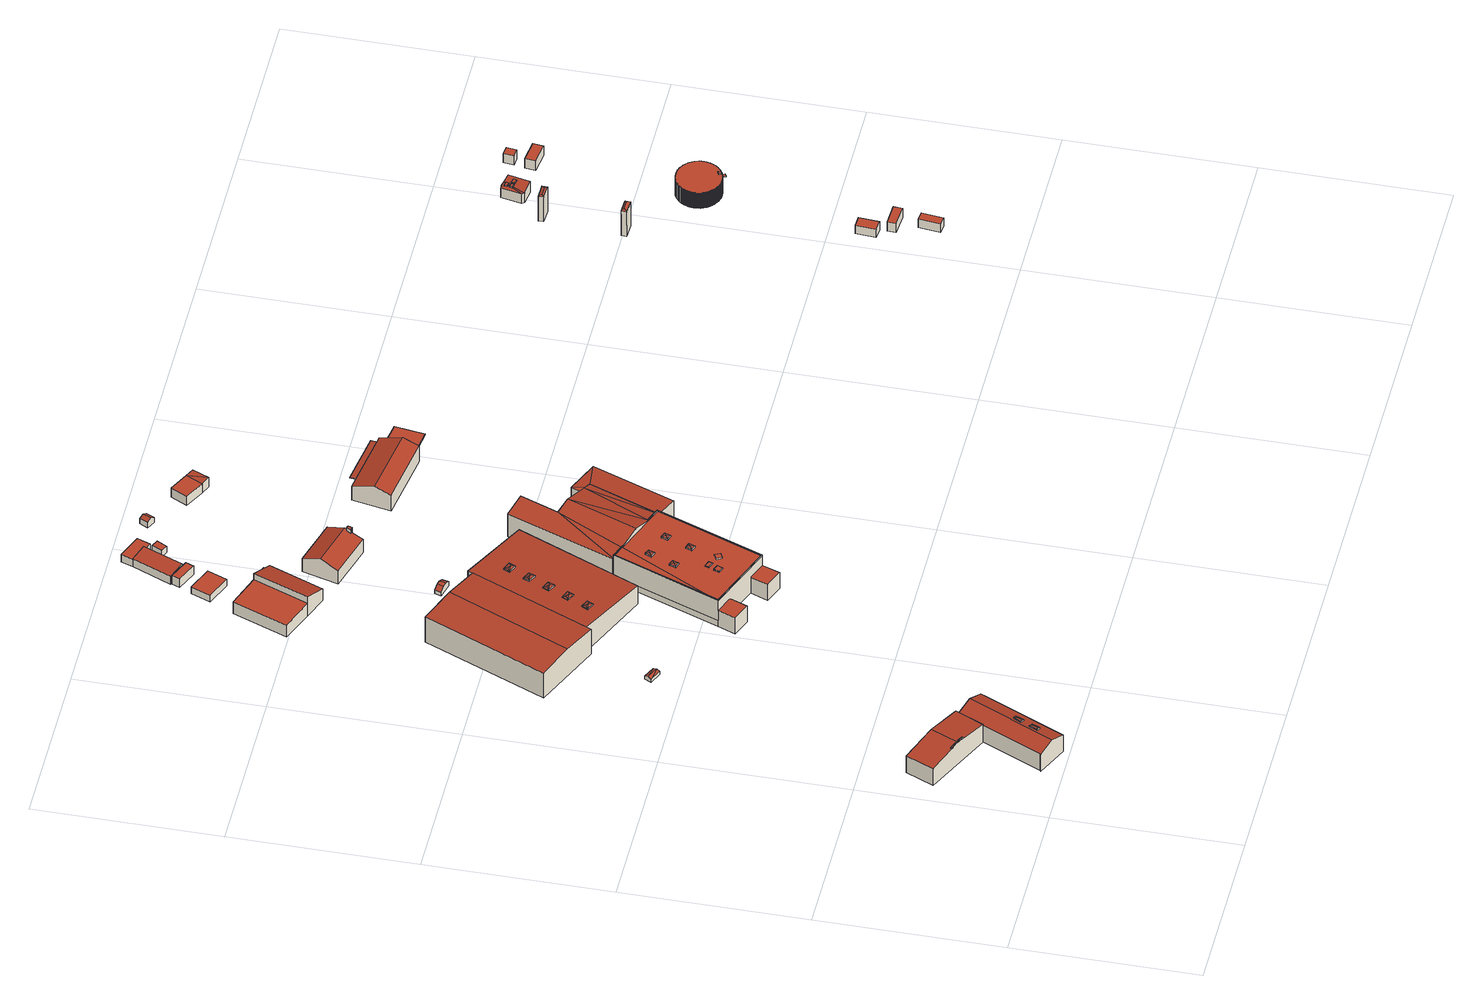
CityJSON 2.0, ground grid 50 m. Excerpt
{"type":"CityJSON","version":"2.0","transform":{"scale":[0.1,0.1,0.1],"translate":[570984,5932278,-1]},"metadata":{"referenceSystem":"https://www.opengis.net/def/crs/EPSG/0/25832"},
"CityObjects":{
"building1":{"type":"Building","attributes":{"Grundfläche 2D":"412.301594","Grundhöhe NN":"4.999"},"children":["building1-1","building1-2","building1-3","building1-4"],"geometry":[{"type":"Solid","lod":"3","boundaries":[[[[0,1,2,3,4]],[[5,2,1,6,7,8]],[[9,10,11,12,13,14,15]],[[13,16,17,18,19,20,21,22,23,14]],[[5,8,24,25]],[[7,26,24,8]],[[3,2,5,25,27]],[[0,4,3,27,28]],[[6,1,0,28,29]],[[29,30,23,22,7,6]],[[15,14,23,30,31]],[[9,15,31,32]],[[33,26,7,22,21,20,19,18,17,16,13,12,11,10,9,32,34]],[[27,25,24,26,33,34,32,31,30,29,28]]]],"semantics":{"surfaces":[{"type":"RoofSurface"},{"type":"WallSurface"},{"type":"GroundSurface"}],"values":[[0,0,0,0,1,1,1,1,1,1,1,1,1,2]]}}]},
"building1-1":{"type":"BuildingInstallation","parents":["building1"],"geometry":[{"type":"MultiSurface","lod":"3","boundaries":[[[35,36,37,38,39]],[[40,41,42,38,37]],[[42,43,39,38]],[[44,35,39,43]],[[45,46,47,37,36,35]],[[48,42,41,40,37,47,49,50]],[[48,51,43,42]],[[51,52,44,43]],[[44,52,45,35]]],"semantics":{"surfaces":[{"type":"RoofSurface"},{"type":"WallSurface"}],"values":[0,0,0,0,1,1,1,1,1]}}]},
"building1-2":{"type":"BuildingInstallation","parents":["building1"],"geometry":[{"type":"MultiSurface","lod":"3","boundaries":[[[53,54,55]],[[53,56,57,54]],[[58,59,57,56]],[[59,55,54,57]],[[60,61,56,53]],[[61,62,63,59,58,56]],[[63,64,55,59]],[[64,60,53,55]]],"semantics":{"surfaces":[{"type":"RoofSurface"},{"type":"WallSurface"}],"values":[0,0,0,0,1,1,1,1]}}]},
"building1-3":{"type":"BuildingInstallation","parents":["building1"],"geometry":[{"type":"MultiSurface","lod":"3","boundaries":[[[65,66,67,68]],[[69,67,66]],[[70,68,71]],[[72,65,68,70]],[[69,10,11,12,71,68,67]],[[70,71,12,73]],[[72,70,73,74,66,65]],[[74,10,69,66]]],"semantics":{"surfaces":[{"type":"RoofSurface"},{"type":"WallSurface"}],"values":[0,0,0,0,1,1,1,1]}}]},
"building1-4":{"type":"BuildingInstallation","parents":["building1"],"geometry":[{"type":"MultiSurface","lod":"3","boundaries":[[[75,76,77,78]],[[79,80,81,77,76]],[[82,77,81]],[[75,78,83]],[[82,81,84]],[[85,84,86]],[[82,84,85]],[[87,78,77,82,85,88,89]],[[83,78,87,16]],[[83,16,17,18,19,20,21,86,84,81,80,79,76,75]],[[21,88,85,86]]],"semantics":{"surfaces":[{"type":"RoofSurface"},{"type":"WallSurface"}],"values":[0,0,0,0,0,0,0,1,1,1,1]}}]},
"building2":{"type":"Building","attributes":{"Grundfläche 2D":"7.265140","Grundhöhe NN":"5.405"},"geometry":[{"type":"Solid","lod":"3","boundaries":[[[[90,91,92]],[[93,92,94]],[[90,92,93]],[[93,94,95]],[[94,92,91,96,97]],[[95,94,97,98]],[[90,93,95,98,99]],[[91,90,99,96]],[[97,96,99,98]]]],"semantics":{"surfaces":[{"type":"RoofSurface"},{"type":"WallSurface"},{"type":"GroundSurface"}],"values":[[0,0,0,0,1,1,1,1,2]]}}]},
"building3":{"type":"Building","attributes":{"Grundfläche 2D":"743.456585","Grundhöhe NN":"5.553"},"geometry":[{"type":"Solid","lod":"3","boundaries":[[[[100,101,102,103,104]],[[105,100,104,106]],[[106,104,103,107,108]],[[105,106,108,109]],[[101,100,105,109,110]],[[103,102,101,110,107]],[[108,107,110,109]]]],"semantics":{"surfaces":[{"type":"RoofSurface"},{"type":"WallSurface"},{"type":"GroundSurface"}],"values":[[0,0,1,1,1,1,2]]}}]},
"building4":{"type":"Building","attributes":{"Grundfläche 2D":"797.833382","Grundhöhe NN":"5.611"},"children":["building4-1","building4-2","building4-3","building4-4","building4-5"],"geometry":[{"type":"Solid","lod":"3","boundaries":[[[[111,112,113,114]],[[112,111,115,116]],[[113,112,116,117]],[[114,113,117,118]],[[111,114,118,115]],[[116,115,118,117]]]],"semantics":{"surfaces":[{"type":"RoofSurface"},{"type":"WallSurface"},{"type":"GroundSurface"}],"values":[[0,1,1,1,1,2]]}}]},
"building4-1":{"type":"BuildingInstallation","parents":["building4"],"geometry":[{"type":"MultiSurface","lod":"3","boundaries":[[[119,120,121]],[[121,122,123]],[[120,122,121]],[[124,122,119]],[[119,122,120]],[[123,122,124]],[[125,126,119,121]],[[126,127,124,119]],[[127,128,123,124]],[[128,125,121,123]]],"semantics":{"surfaces":[{"type":"RoofSurface"},{"type":"WallSurface"}],"values":[0,0,0,0,0,0,1,1,1,1]}}]},
"building4-2":{"type":"BuildingInstallation","parents":["building4"],"geometry":[{"type":"MultiSurface","lod":"3","boundaries":[[[129,130,131]],[[131,132,133]],[[130,132,131]],[[134,132,129]],[[129,132,130]],[[133,132,134]],[[135,136,129,131]],[[136,137,134,129]],[[137,138,133,134]],[[138,135,131,133]]],"semantics":{"surfaces":[{"type":"RoofSurface"},{"type":"WallSurface"}],"values":[0,0,0,0,0,0,1,1,1,1]}}]},
"building4-3":{"type":"BuildingInstallation","parents":["building4"],"geometry":[{"type":"MultiSurface","lod":"3","boundaries":[[[139,140,141]],[[141,142,143]],[[140,142,141]],[[144,142,139]],[[139,142,140]],[[143,142,144]],[[145,146,139,141]],[[144,139,146,147]],[[147,148,143,144]],[[141,143,148,145]]],"semantics":{"surfaces":[{"type":"RoofSurface"},{"type":"WallSurface"}],"values":[0,0,0,0,0,0,1,1,1,1]}}]},
"building4-4":{"type":"BuildingInstallation","parents":["building4"],"geometry":[{"type":"MultiSurface","lod":"3","boundaries":[[[149,150,151]],[[151,152,153]],[[151,150,152]],[[154,152,149]],[[152,150,149]],[[153,152,154]],[[155,156,149,151]],[[156,157,154,149]],[[157,158,153,154]],[[158,155,151,153]]],"semantics":{"surfaces":[{"type":"RoofSurface"},{"type":"WallSurface"}],"values":[0,0,0,0,0,0,1,1,1,1]}}]},
"building4-5":{"type":"BuildingInstallation","parents":["building4"],"geometry":[{"type":"MultiSurface","lod":"3","boundaries":[[[159,160,161]],[[161,162,163]],[[160,162,161]],[[164,162,159]],[[159,162,160]],[[163,162,164]],[[165,166,159,161]],[[166,167,164,159]],[[167,168,163,164]],[[168,165,161,163]]],"semantics":{"surfaces":[{"type":"RoofSurface"},{"type":"WallSurface"}],"values":[0,0,0,0,0,0,1,1,1,1]}}]},
"building5":{"type":"Building","attributes":{"Grundfläche 2D":"265.141535","Grundhöhe NN":"5.562"},"children":["building5-1"],"geometry":[{"type":"Solid","lod":"3","boundaries":[[[[169,170,171,172]],[[173,174,175,176]],[[176,172,171,173]],[[173,171,177,178,174]],[[175,174,178,179]],[[172,176,175,179,180]],[[169,172,180,181]],[[170,169,181,182]],[[171,170,182,177]],[[178,177,182,181,180,179]]]],"semantics":{"surfaces":[{"type":"RoofSurface"},{"type":"WallSurface"},{"type":"GroundSurface"}],"values":[[0,0,1,1,1,1,1,1,1,2]]}}]},
"building5-1":{"type":"BuildingInstallation","parents":["building5"],"geometry":[{"type":"MultiSurface","lod":"3","boundaries":[[[183,184,185,186]],[[187,188,186,185]],[[188,189,183,186]],[[189,190,184,183]],[[190,187,185,184]],[[190,189,188,187]]],"semantics":{"surfaces":[{"type":"RoofSurface"},{"type":"WallSurface"},{"type":"OuterCeilingSurface"}],"values":[0,1,1,1,1,2]}}]},
"building6":{"type":"Building","attributes":{"Grundfläche 2D":"7.776069","Grundhöhe NN":"5.575"},"geometry":[{"type":"Solid","lod":"3","boundaries":[[[[191,192,193,194]],[[195,192,191,196]],[[197,195,196,198]],[[194,193,199,200]],[[198,196,191,194,200,201]],[[197,198,201,202]],[[193,192,195,197,202,199]],[[201,200,199,202]]]],"semantics":{"surfaces":[{"type":"RoofSurface"},{"type":"WallSurface"},{"type":"GroundSurface"}],"values":[[0,0,0,1,1,1,1,2]]}}]},
"building7":{"type":"Building","attributes":{"Grundfläche 2D":"41.765272","Grundhöhe NN":"5.403"},"geometry":[{"type":"Solid","lod":"3","boundaries":[[[[203,204,205,206]],[[207,208,206,205]],[[208,209,203,206]],[[209,210,204,203]],[[210,207,205,204]],[[210,209,208,207]]]],"semantics":{"surfaces":[{"type":"RoofSurface"},{"type":"WallSurface"},{"type":"GroundSurface"}],"values":[[0,1,1,1,1,2]]}}]},
"building8":{"type":"Building","attributes":{"Grundfläche 2D":"14.518855","Grundhöhe NN":"5.107"},"geometry":[{"type":"Solid","lod":"3","boundaries":[[[[211,212,213,214]],[[212,211,215,216]],[[213,212,216,217]],[[214,213,217,218]],[[211,214,218,215]],[[216,215,218,217]]]],"semantics":{"surfaces":[{"type":"RoofSurface"},{"type":"WallSurface"},{"type":"GroundSurface"}],"values":[[0,1,1,1,1,2]]}}]},
"building9":{"type":"Building","attributes":{"Grundfläche 2D":"1361.755318","Grundhöhe NN":"3.314"},"children":["building9-1","building9-2","building9-3","building9-4","building9-5","building9-6","building9-7"],"geometry":[{"type":"MultiSurface","lod":"3","boundaries":[[[219,220,221,222,223,224,225,226,227,228,229,230,231,232,233,234,235]],[[236,237,238]],[[239,237,236]],[[240,241,239]],[[241,237,239]],[[242,243,244,245,246,240]],[[241,240,246,247]],[[248,242,249,250,251]],[[246,245,252]],[[242,248,243]],[[253,254,255]],[[243,256,244]],[[257,256,258]],[[256,243,258]],[[259,260,261,247,262,263,254,253,264]],[[265,266,267,268]],[[266,265,269]],[[266,269,270]],[[271,272,273,274]],[[275,276,277,278]],[[247,246,252,279,263,262]],[[263,279,280]],[[263,280,254]],[[243,248,258]],[[237,241,281]],[[282,281,224,223]],[[281,241,225,224]],[[241,247,226,225]],[[247,261,227,226]],[[261,260,228,227]],[[260,259,229,228]],[[259,264,230,229]],[[230,264,253,255,231]],[[255,254,280,232,231]],[[280,279,233,232]],[[279,252,234,233]],[[235,234,252,245]],[[256,219,235,245,244]],[[256,257,258,221,220,219]],[[283,282,223,222]],[[221,258,284]],[[285,277,283,222,221,284]],[[268,267,286,287]],[[265,268,287,288]],[[269,265,288,289]],[[270,269,289,290]],[[274,273,291,292]],[[271,274,292,293]],[[272,271,293,294]],[[277,285,295,296,278]],[[275,278,296,297]],[[276,275,297,298]],[[237,299,286,267,238]],[[238,267,266,236]],[[300,242,240,239,236,266,270,290]],[[249,242,300,301]],[[250,249,301,302]],[[251,250,302,303]],[[248,251,303,304]],[[285,277,283,258,248,304,295]],[[298,291,273,272,282,283,277,276]],[[281,282,272,294,299,237]],[[301,300,290,289,288,287,286,299,294,293,292,291,298,297,296,295,304,303,302]]],"semantics":{"surfaces":[{"type":"RoofSurface"},{"type":"WallSurface"},{"type":"GroundSurface"}],"values":[0,0,0,0,0,0,0,0,0,0,0,0,0,0,0,0,0,0,0,0,1,1,1,1,1,1,1,1,1,1,1,1,1,1,1,1,1,1,1,1,1,1,1,1,1,1,1,1,1,1,1,1,1,1,1,1,1,1,1,1,1,1,2]}}]},
"building9-1":{"type":"BuildingInstallation","parents":["building9"],"geometry":[{"type":"MultiSurface","lod":"3","boundaries":[[[305,306,307,308]],[[308,307,309,310]],[[310,311,305,308]],[[311,312,306,305]],[[307,306,312,309]]],"semantics":{"surfaces":[{"type":"RoofSurface"},{"type":"WallSurface"}],"values":[0,1,1,1,1]}}]},
"building9-2":{"type":"BuildingInstallation","parents":["building9"],"geometry":[{"type":"MultiSurface","lod":"3","boundaries":[[[313,314,315,316]],[[316,315,317,318]],[[313,316,318,319]],[[314,313,319,320]],[[315,314,320,317]]],"semantics":{"surfaces":[{"type":"RoofSurface"},{"type":"WallSurface"}],"values":[0,1,1,1,1]}}]},
"building9-3":{"type":"BuildingInstallation","parents":["building9"],"geometry":[{"type":"MultiSurface","lod":"3","boundaries":[[[321,322,323,324]],[[324,323,325,326]],[[321,324,326,327]],[[322,321,327,328]],[[323,322,328,325]]],"semantics":{"surfaces":[{"type":"RoofSurface"},{"type":"WallSurface"}],"values":[0,1,1,1,1]}}]},
"building9-4":{"type":"BuildingInstallation","parents":["building9"],"geometry":[{"type":"MultiSurface","lod":"3","boundaries":[[[329,330,331]],[[329,332,330]],[[329,331,333]],[[329,333,332]],[[331,330,334,335]],[[333,331,335,336]],[[332,333,336,337]],[[330,332,337,334]]],"semantics":{"surfaces":[{"type":"RoofSurface"},{"type":"WallSurface"}],"values":[0,0,0,0,1,1,1,1]}}]},
"building9-5":{"type":"BuildingInstallation","parents":["building9"],"geometry":[{"type":"MultiSurface","lod":"3","boundaries":[[[338,339,340]],[[338,341,339]],[[338,340,342]],[[338,342,341]],[[340,339,343,344]],[[342,340,344,345]],[[341,342,345,346]],[[339,341,346,343]]],"semantics":{"surfaces":[{"type":"RoofSurface"},{"type":"WallSurface"}],"values":[0,0,0,0,1,1,1,1]}}]},
"building9-6":{"type":"BuildingInstallation","parents":["building9"],"geometry":[{"type":"MultiSurface","lod":"3","boundaries":[[[347,348,349]],[[347,350,348]],[[347,349,351]],[[347,351,350]],[[349,348,352,353]],[[351,349,353,354]],[[354,355,350,351]],[[355,352,348,350]]],"semantics":{"surfaces":[{"type":"RoofSurface"},{"type":"WallSurface"}],"values":[0,0,0,0,1,1,1,1]}}]},
"building9-7":{"type":"BuildingInstallation","parents":["building9"],"geometry":[{"type":"MultiSurface","lod":"3","boundaries":[[[356,357,358]],[[356,359,357]],[[356,358,360]],[[356,360,359]],[[358,357,361,362]],[[360,358,362,363]],[[359,360,363,364]],[[357,359,364,361]]],"semantics":{"surfaces":[{"type":"RoofSurface"},{"type":"WallSurface"}],"values":[0,0,0,0,1,1,1,1]}}]},
"building10":{"type":"Building","attributes":{"Grundfläche 2D":"135.779458","Grundhöhe NN":"5.720"},"children":["building10-1"],"geometry":[{"type":"Solid","lod":"3","boundaries":[[[[365,366,367,368]],[[366,365,369,370,371,372,373]],[[374,375,371,370,369]],[[374,369,365,376,377]],[[375,374,377,378]],[[372,371,375,378,379]],[[373,372,379,380]],[[366,373,380,381]],[[367,366,381,382]],[[368,367,382,383]],[[365,368,383,376]],[[383,382,381,380,379,378,377,376]]]],"semantics":{"surfaces":[{"type":"RoofSurface"},{"type":"WallSurface"},{"type":"GroundSurface"}],"values":[[0,0,0,1,1,1,1,1,1,1,1,2]]}}]},
"building10-1":{"type":"BuildingInstallation","parents":["building10"],"geometry":[{"type":"MultiSurface","lod":"3","boundaries":[[[384,385,386,387,388,389,390]],[[386,385,391,392]],[[387,386,392,366]],[[388,387,366,367]],[[389,388,367,368]],[[393,391,385,384,390,389,368,365]]],"semantics":{"surfaces":[{"type":"RoofSurface"},{"type":"WallSurface"}],"values":[0,1,1,1,1,1]}}]},
"building11":{"type":"Building","attributes":{"Grundfläche 2D":"84.045121","Grundhöhe NN":"5.107"},"geometry":[{"type":"Solid","lod":"3","boundaries":[[[[394,395,396,397,398,399]],[[400,401,402,403]],[[404,394,399,405]],[[395,394,404,406]],[[396,395,406,407]],[[397,396,407,408]],[[401,400,409,410]],[[398,402,401,410,405,399]],[[402,398,397,403]],[[403,397,408,409,400]],[[406,404,405,410,409,408,407]]]],"semantics":{"surfaces":[{"type":"RoofSurface"},{"type":"WallSurface"},{"type":"GroundSurface"}],"values":[[0,0,1,1,1,1,1,1,1,1,2]]}}]},
"building12":{"type":"Building","attributes":{"Grundfläche 2D":"6.632484","Grundhöhe NN":"5.107"},"geometry":[{"type":"Solid","lod":"3","boundaries":[[[[411,412,413,414]],[[415,416,414,413]],[[416,417,411,414]],[[417,418,412,411]],[[418,415,413,412]],[[418,417,416,415]]]],"semantics":{"surfaces":[{"type":"RoofSurface"},{"type":"WallSurface"},{"type":"GroundSurface"}],"values":[[0,1,1,1,1,2]]}}]},
"building13":{"type":"Building","attributes":{"Grundfläche 2D":"6.431362","Grundhöhe NN":"5.242"},"geometry":[{"type":"Solid","lod":"3","boundaries":[[[[419,420,421,422]],[[423,420,419,424]],[[422,421,425,426]],[[424,419,422,426,427]],[[423,424,427,428]],[[425,421,420,423,428]],[[426,425,428,427]]]],"semantics":{"surfaces":[{"type":"RoofSurface"},{"type":"WallSurface"},{"type":"GroundSurface"}],"values":[[0,0,1,1,1,1,2]]}}]},
"building14":{"type":"Building","attributes":{"Grundfläche 2D":"30.375846","Grundhöhe NN":"4.240"},"geometry":[{"type":"Solid","lod":"3","boundaries":[[[[429,430,431,432]],[[433,434,432,431]],[[434,435,429,432]],[[435,436,430,429]],[[436,433,431,430]],[[436,435,434,433]]]],"semantics":{"surfaces":[{"type":"RoofSurface"},{"type":"WallSurface"},{"type":"GroundSurface"}],"values":[[0,1,1,1,1,2]]}}]},
"building15":{"type":"Building","attributes":{"Grundfläche 2D":"253.885808","Grundhöhe NN":"5.639"},"children":["building15-1"],"geometry":[{"type":"Solid","lod":"3","boundaries":[[[[437,438,439,440]],[[441,442,443,444,445]],[[441,446,447,442]],[[443,442,447,448,449]],[[444,443,449,450]],[[446,441,445,444,450,451,452],[440,453,454,437]],[[447,446,452,448]],[[438,437,454,455]],[[439,438,455,456]],[[440,439,456,453]],[[455,454,453,456]],[[452,451,450,449,448]]]],"semantics":{"surfaces":[{"type":"RoofSurface"},{"type":"WallSurface"},{"type":"GroundSurface"}],"values":[[0,0,0,1,1,1,1,1,1,1,2,2]]}}]},
"building15-1":{"type":"BuildingInstallation","parents":["building15"],"geometry":[{"type":"MultiSurface","lod":"3","boundaries":[[[457,458,459,460]],[[461,462,460,459]],[[462,463,457,460]],[[463,464,458,457]],[[464,461,459,458]],[[464,463,462,461]]],"semantics":{"surfaces":[{"type":"RoofSurface"},{"type":"WallSurface"},{"type":"OuterCeilingSurface"}],"values":[0,1,1,1,1,2]}}]},
"building16":{"type":"Building","attributes":{"Grundfläche 2D":"14.048080","Grundhöhe NN":"4.255"},"geometry":[{"type":"Solid","lod":"3","boundaries":[[[[465,429,466]],[[465,466,467]],[[465,467,468]],[[469,470,466,429]],[[470,471,467,466]],[[471,472,468,467]],[[468,472,473,469,429,465]],[[471,470,469,473,472]]]],"semantics":{"surfaces":[{"type":"RoofSurface"},{"type":"WallSurface"},{"type":"GroundSurface"}],"values":[[0,0,0,1,1,1,1,2]]}}]},
"building17":{"type":"Building","attributes":{"Grundfläche 2D":"17.122304","Grundhöhe NN":"3.217"},"geometry":[{"type":"Solid","lod":"3","boundaries":[[[[474,475,476,477]],[[478,479,477,476]],[[479,480,474,477]],[[480,481,475,474]],[[481,478,476,475]],[[481,480,479,478]]]],"semantics":{"surfaces":[{"type":"RoofSurface"},{"type":"WallSurface"},{"type":"GroundSurface"}],"values":[[0,1,1,1,1,2]]}}]},
"building18":{"type":"Building","attributes":{"Grundfläche 2D":"14.117026","Grundhöhe NN":"3.237"},"geometry":[{"type":"Solid","lod":"3","boundaries":[[[[482,483,484,485]],[[486,487,485,484]],[[487,488,482,485]],[[488,489,483,482]],[[489,486,484,483]],[[489,488,487,486]]]],"semantics":{"surfaces":[{"type":"RoofSurface"},{"type":"WallSurface"},{"type":"GroundSurface"}],"values":[[0,1,1,1,1,2]]}}]},
"building19":{"type":"Building","attributes":{"Grundfläche 2D":"14.297915","Grundhöhe NN":"3.113"},"geometry":[{"type":"Solid","lod":"3","boundaries":[[[[490,491,492,493]],[[494,495,493,492]],[[495,496,490,493]],[[496,497,491,490]],[[497,494,492,491]],[[497,496,495,494]]]],"semantics":{"surfaces":[{"type":"RoofSurface"},{"type":"WallSurface"},{"type":"GroundSurface"}],"values":[[0,1,1,1,1,2]]}}]},
"building20":{"type":"Building","attributes":{"Grundfläche 2D":"5.654940","Grundhöhe NN":"-0.001"},"geometry":[{"type":"Solid","lod":"3","boundaries":[[[[498,499,500]],[[501,502,500,499,503]],[[504,505,503,499,498]],[[501,503,505]],[[498,500,506,507]],[[505,504,498,507,508]],[[501,505,508,509]],[[500,502,501,509,506]],[[508,507,506,509]]]],"semantics":{"surfaces":[{"type":"RoofSurface"},{"type":"WallSurface"},{"type":"GroundSurface"}],"values":[[0,0,0,0,1,1,1,1,2]]}}]},
"building21":{"type":"Building","attributes":{"Grundfläche 2D":"5.730992","Grundhöhe NN":"-0.001"},"geometry":[{"type":"Solid","lod":"3","boundaries":[[[[510,511,512]],[[513,514,512,511,515]],[[510,516,515,511]],[[513,515,516]],[[510,512,517,518]],[[516,510,518,519]],[[513,516,519,520]],[[512,514,513,520,517]],[[519,518,517,520]]]],"semantics":{"surfaces":[{"type":"RoofSurface"},{"type":"WallSurface"},{"type":"GroundSurface"}],"values":[[0,0,0,0,1,1,1,1,2]]}}]},
"building22":{"type":"Building","attributes":{"Grundfläche 2D":"111.228106","Grundhöhe NN":"3.168"},"children":["building22-1","building22-2"],"geometry":[{"type":"Solid","lod":"3","boundaries":[[[[521,522,523,524,525,526,527,528,529,530,531,532,533,534,535,536,537,538,539,540,541,542,543,544,545,546,547,548,549,550,551,552,553,554,555,556,557,558,559,560,561,562,563,564,565,566,567,568,569,570,571,572,573,574,575,576,577,578,579,580,581,582,583,584,585,586,587,588,589,590,591,592,593,594,595,596,597,598,599,600,601,602,603,604,605,606,607,608,609,610,611,612,613,614,615,616,617,618,619,620,621,622,623,624,625,626,627,628,629,630,631,632,633,634,635,636,637,638,639,640,641,642,643,644,645,646,647,648,649,650,651,652,653,654,655,656,657,658,659,660,661,662,663,664,665,666,667,668,669,670,671,672,673,674,675,676,677,678,679,680,681,682,683,684,685,686,687,688,689,690,691,692,693,694,695,696,697,698,699,700,701,702,703,704,705,706,707,708,709,710,711,712]],[[526,525,713,714]],[[527,526,714,715]],[[528,527,715,716]],[[529,528,716,717]],[[530,529,717,718]],[[531,530,718,719]],[[532,531,719,720]],[[533,532,720,721]],[[534,533,721,722]],[[535,534,722,723]],[[536,535,723,724]],[[725,702,701,726,727,728]],[[729,703,702,725,728,727,730,731]],[[732,704,703,729,731,730,733,734]],[[735,705,704,732,734,733,736,737]],[[738,706,705,735,737,736,739,740]],[[706,738,740,739,741,707]],[[708,707,741,742]],[[709,708,742,743]],[[710,709,743,744]],[[711,710,744,745]],[[712,711,745,746]],[[521,712,746,747]],[[522,521,747,748]],[[525,524,749,713]],[[523,522,748,750]],[[524,523,750,749]],[[537,536,724,751]],[[538,537,751,752]],[[539,538,752,753]],[[540,539,753,754]],[[541,540,754,755]],[[542,541,755,756]],[[543,542,756,757]],[[544,543,757,758]],[[545,544,758,759]],[[546,545,759,760]],[[547,546,760,761]],[[548,547,761,762]],[[549,548,762,763]],[[550,549,763,764]],[[551,550,764,765]],[[552,551,765,766]],[[553,552,766,767]],[[554,553,767,768]],[[555,554,768,769]],[[556,555,769,770]],[[557,556,770,771]],[[558,557,771,772]],[[559,558,772,773]],[[560,559,773,774]],[[561,560,774,775]],[[562,561,775,776]],[[563,562,776,777]],[[564,563,777,778]],[[565,564,778,779]],[[566,565,779,780]],[[567,566,780,781]],[[568,567,781,782]],[[569,568,782,783]],[[570,569,783,784]],[[571,570,784,785]],[[572,571,785,786]],[[573,572,786,787]],[[574,573,787,788]],[[575,574,788,789]],[[576,575,789,790]],[[577,576,790,791]],[[578,577,791,792]],[[579,578,792,793]],[[580,579,793,794]],[[581,580,794,795]],[[582,581,795,796]],[[583,582,796,797]],[[584,583,797,798]],[[585,584,798,799]],[[586,585,799,800]],[[587,586,800,801]],[[588,587,801,802]],[[589,588,802,803]],[[590,589,803,804]],[[591,590,804,805]],[[592,591,805,806]],[[593,592,806,807]],[[594,593,807,808]],[[595,594,808,809]],[[596,595,809,810]],[[597,596,810,811]],[[598,597,811,812]],[[599,598,812,813]],[[600,599,813,814]],[[601,600,814,815]],[[602,601,815,816]],[[603,602,816,817]],[[604,603,817,818]],[[605,604,818,819]],[[606,605,819,820]],[[607,606,820,821]],[[608,607,821,822]],[[609,608,822,823]],[[610,609,823,824]],[[611,610,824,825]],[[612,611,825,826]],[[613,612,826,827]],[[614,613,827,828]],[[615,614,828,829]],[[616,615,829,830]],[[617,616,830,831]],[[618,617,831,832]],[[619,618,832,833]],[[620,619,833,834]],[[621,620,834,835]],[[622,621,835,836]],[[623,622,836,837]],[[624,623,837,838]],[[625,624,838,839]],[[626,625,839,840]],[[627,626,840,841]],[[628,627,841,842]],[[629,628,842,843]],[[630,629,843,844]],[[631,630,844,845]],[[632,631,845,846]],[[633,632,846,847]],[[634,633,847,848]],[[635,634,848,849]],[[636,635,849,850]],[[637,636,850,851]],[[638,637,851,852]],[[639,638,852,853]],[[640,639,853,854]],[[641,640,854,855]],[[642,641,855,856]],[[643,642,856,857]],[[644,643,857,858]],[[645,644,858,859]],[[646,645,859,860]],[[647,646,860,861]],[[648,647,861,862]],[[649,648,862,863]],[[650,649,863,864]],[[651,650,864,865]],[[652,651,865,866]],[[653,652,866,867]],[[654,653,867,868]],[[655,654,868,869]],[[656,655,869,870]],[[657,656,870,871]],[[658,657,871,872]],[[659,658,872,873]],[[660,659,873,874]],[[661,660,874,875]],[[662,661,875,876]],[[663,662,876,877]],[[664,663,877,878]],[[665,664,878,879]],[[666,665,879,880]],[[667,666,880,881]],[[668,667,881,882]],[[669,668,882,883]],[[670,669,883,884]],[[671,670,884,885]],[[672,671,885,886]],[[673,672,886,887]],[[674,673,887,888]],[[675,674,888,889]],[[676,675,889,890]],[[677,676,890,891]],[[678,677,891,892]],[[679,678,892,893]],[[680,679,893,894]],[[681,680,894,895]],[[682,681,895,896]],[[683,682,896,897]],[[684,683,897,898]],[[685,684,898,899]],[[686,685,899,900]],[[687,686,900,901]],[[688,687,901,902]],[[689,688,902,903]],[[690,689,903,904]],[[691,690,904,905]],[[692,691,905,906]],[[693,692,906,907]],[[694,693,907,908]],[[695,694,908,909]],[[696,695,909,910]],[[697,696,910,911]],[[698,697,911,912]],[[699,698,912,913]],[[700,699,913,914]],[[701,700,914,726]],[[739,736,733,730,727,726,914,913,912,911,910,909,908,907,906,905,904,903,902,901,900,899,898,897,896,895,894,893,892,891,890,889,888,887,886,885,884,883,882,881,880,879,878,877,876,875,874,873,872,871,870,869,868,867,866,865,864,863,862,861,860,859,858,857,856,855,854,853,852,851,850,849,848,847,846,845,844,843,842,841,840,839,838,837,836,835,834,833,832,831,830,829,828,827,826,825,824,823,822,821,820,819,818,817,816,815,814,813,812,811,810,809,808,807,806,805,804,803,802,801,800,799,798,797,796,795,794,793,792,791,790,789,788,787,786,785,784,783,782,781,780,779,778,777,776,775,774,773,772,771,770,769,768,767,766,765,764,763,762,761,760,759,758,757,756,755,754,753,752,751,724,723,722,721,720,719,718,717,716,715,714,713,749,750,748,747,746,745,744,743,742,741]]]],"semantics":{"surfaces":[{"type":"RoofSurface"},{"type":"WallSurface"},{"type":"GroundSurface"}],"values":[[0,1,1,1,1,1,1,1,1,1,1,1,1,1,1,1,1,1,1,1,1,1,1,1,1,1,1,1,1,1,1,1,1,1,1,1,1,1,1,1,1,1,1,1,1,1,1,1,1,1,1,1,1,1,1,1,1,1,1,1,1,1,1,1,1,1,1,1,1,1,1,1,1,1,1,1,1,1,1,1,1,1,1,1,1,1,1,1,1,1,1,1,1,1,1,1,1,1,1,1,1,1,1,1,1,1,1,1,1,1,1,1,1,1,1,1,1,1,1,1,1,1,1,1,1,1,1,1,1,1,1,1,1,1,1,1,1,1,1,1,1,1,1,1,1,1,1,1,1,1,1,1,1,1,1,1,1,1,1,1,1,1,1,1,1,1,1,1,1,1,1,1,1,1,1,1,1,1,1,1,1,1,1,1,1,1,1,1,1,1,1,1,1,2]]}}]},
"building22-1":{"type":"BuildingInstallation","parents":["building22"],"geometry":[{"type":"MultiSurface","lod":"3","boundaries":[[[915,916,917,918]],[[919,920,918,917]],[[920,921,915,918]],[[916,915,921,922]],[[917,916,922,919]]],"semantics":{"surfaces":[{"type":"RoofSurface"},{"type":"WallSurface"}],"values":[0,1,1,1,1]}}]},
"building22-2":{"type":"BuildingInstallation","parents":["building22"],"geometry":[{"type":"MultiSurface","lod":"3","boundaries":[[[729,725,923,924,925,738,735,732]],[[926,927,924,923]],[[927,928,925,924]],[[928,740,738,925]],[[728,926,923,725]],[[740,737,735,738]],[[737,734,732,735]],[[734,731,729,732]],[[731,728,725,729]],[[728,731,734,737,740,928,927,926]]],"semantics":{"surfaces":[{"type":"RoofSurface"},{"type":"WallSurface"},{"type":"OuterCeilingSurface"}],"values":[0,1,1,1,1,1,1,1,1,2]}}]},
"building23":{"type":"Building","attributes":{"Grundfläche 2D":"29.564563","Grundhöhe NN":"1.875"},"children":["building23-1","building23-2","building23-3"],"geometry":[{"type":"Solid","lod":"3","boundaries":[[[[929,930,931,932,933,934,935,936]],[[937,932,938,939,940,941,942,943,944,945]],[[944,943,929,936,935,934,933,932,937,945]],[[938,932,931,946,947]],[[948,940,939,938,947,949]],[[941,940,948,950]],[[951,943,942,941,950,952]],[[929,943,951,953]],[[930,929,953,954]],[[931,930,954,946]],[[946,954,953,951,952,950,948,949,947]]]],"semantics":{"surfaces":[{"type":"RoofSurface"},{"type":"WallSurface"},{"type":"GroundSurface"}],"values":[[0,0,0,1,1,1,1,1,1,1,2]]}}]},
"building23-1":{"type":"BuildingInstallation","parents":["building23"],"geometry":[{"type":"MultiSurface","lod":"3","boundaries":[[[955,956,957,958]],[[959,960,955,958]],[[961,962,956,955,960]],[[962,963,957,956]],[[964,959,958,957,963]]],"semantics":{"surfaces":[{"type":"RoofSurface"},{"type":"WallSurface"}],"values":[0,1,1,1,1]}}]},
"building23-2":{"type":"BuildingInstallation","parents":["building23"],"geometry":[{"type":"MultiSurface","lod":"3","boundaries":[[[965,966,967,968,969,970,971]],[[972,973,967,966]],[[973,936,974,968,967]],[[974,975,969,968]],[[975,976,935,944,972,966,965,971,970,969]]],"semantics":{"surfaces":[{"type":"RoofSurface"},{"type":"WallSurface"}],"values":[0,1,1,1,1]}}]},
"building23-3":{"type":"BuildingInstallation","parents":["building23"],"geometry":[{"type":"MultiSurface","lod":"3","boundaries":[[[977,978,979,980,981,982,983]],[[984,945,934,985,981,980,979]],[[986,984,979,978]],[[985,987,982,981]],[[987,933,937,986,978,977,983,982]]],"semantics":{"surfaces":[{"type":"RoofSurface"},{"type":"WallSurface"}],"values":[0,1,1,1,1]}}]},
"building24":{"type":"Building","attributes":{"Grundfläche 2D":"17.847219","Grundhöhe NN":"5.749"},"geometry":[{"type":"Solid","lod":"3","boundaries":[[[[988,989,990,991]],[[992,993,991,990]],[[993,994,988,991]],[[994,995,989,988]],[[995,992,990,989]],[[995,994,993,992]]]],"semantics":{"surfaces":[{"type":"RoofSurface"},{"type":"WallSurface"},{"type":"GroundSurface"}],"values":[[0,1,1,1,1,2]]}}]},
"building25":{"type":"Building","attributes":{"Grundfläche 2D":"7.015750","Grundhöhe NN":"5.401"},"geometry":[{"type":"Solid","lod":"3","boundaries":[[[[996,997,998,999]],[[997,996,1000,1001]],[[998,997,1001,1002]],[[999,998,1002,1003]],[[996,999,1003,1000]],[[1001,1000,1003,1002]]]],"semantics":{"surfaces":[{"type":"RoofSurface"},{"type":"WallSurface"},{"type":"GroundSurface"}],"values":[[0,1,1,1,1,2]]}}]}
},
"vertices":[
[306,241,115],[265,260,131],[156,26,131],[197,7,115],[300,228,115],[113,46,115],[222,280,115],[190,210,115],[115,48,115],[4,298,115],[75,264,127],[77,263,128],[93,256,131],[97,254,131],[132,330,131],[39,374,115],[101,252,131],[106,250,130],[108,249,130],[109,249,130],[116,245,129],[118,244,129],[190,210,119],[226,287,119],[115,48,60],[113,46,60],[190,210,60],[197,7,60],[306,241,60],[222,280,60],[226,287,60],[39,374,60],[4,298,60],[77,263,60],[75,264,60],
[197,93,131],[189,76,131],[187,71,131],[195,74,131],[200,85,131],[188,71,131],[192,69,130],[197,67,129],[207,88,129],[202,90,130],[197,93,128],[189,76,128],[187,71,128],[197,67,124],[188,71,128],[192,69,126],[207,88,124],[202,90,126],
[218,138,131],[221,131,131],[228,134,129],[208,117,131],[216,119,131],[214,114,130],[218,112,129],[218,138,128],[208,117,128],[214,114,126],[218,112,124],[228,134,124],
[80,267,131],[77,268,130],[77,263,131],[89,258,133],[75,264,130],[95,259,133],[93,256,133],[91,261,132],[95,259,131],[77,268,127],
[104,251,134],[106,250,134],[107,254,133],[103,256,134],[108,249,133],[109,249,133],[110,248,133],[117,249,133],[101,252,134],[116,245,133],[120,248,132],[118,244,132],[103,256,131],[120,248,129],[117,249,129],
[274,1071,74],[242,1086,73],[238,1076,78],[270,1061,78],[233,1067,73],[266,1052,74],[242,1086,64],[233,1067,64],[266,1052,64],[274,1071,64],
[210,1276,156],[304,1235,148],[310,1249,148],[450,1569,148],[358,1609,156],[117,1317,148],[262,1651,148],[450,1569,66],[262,1651,66],[117,1317,66],[304,1235,66],
[310,1249,146],[511,1161,127],[656,1495,127],[456,1583,146],[310,1249,66],[511,1161,66],[656,1495,66],[456,1583,66],
[382,1261,143],[391,1268,145],[390,1278,143],[402,1263,145],[412,1269,143],[404,1252,143],[390,1278,141],[382,1261,141],[404,1252,139],[412,1269,139],
[431,1371,144],[439,1377,146],[438,1388,144],[450,1373,146],[460,1378,144],[453,1361,144],[438,1388,141],[431,1371,141],[453,1361,139],[460,1378,139],
[455,1426,144],[463,1432,146],[462,1443,144],[474,1428,146],[484,1433,144],[477,1416,144],[462,1443,141],[455,1426,141],[477,1416,139],[484,1433,139],
[406,1317,143],[415,1323,145],[414,1333,143],[426,1318,145],[436,1324,143],[429,1307,143],[414,1333,141],[406,1317,141],[429,1307,139],[436,1324,139],
[479,1481,144],[487,1488,146],[486,1498,144],[498,1483,146],[509,1489,144],[501,1472,144],[486,1498,141],[479,1481,141],[501,1472,139],[509,1489,139],
[266,2142,105],[207,1993,105],[296,1958,108],[355,2108,108],[296,1958,129],[361,1933,104],[420,2082,104],[355,2108,129],[296,1958,66],[361,1933,66],[420,2082,66],[355,2108,66],[266,2142,66],[207,1993,66],
[368,2108,107],[366,2103,107],[404,2088,107],[406,2094,107],[404,2088,105],[406,2094,105],[368,2108,105],[366,2103,105],
[452,1644,87],[457,1662,87],[444,1665,78],[439,1647,78],[470,1659,87],[466,1640,87],[484,1655,80],[480,1637,80],[444,1665,66],[439,1647,66],[480,1637,66],[484,1655,66],
[365,2180,87],[386,2233,87],[319,2261,87],[298,2207,87],[319,2261,64],[298,2207,64],[365,2180,64],[386,2233,64],
[348,2316,89],[339,2294,89],[394,2270,89],[403,2292,89],[348,2316,61],[339,2294,61],[394,2270,61],[403,2292,61],
[612,1242,130],[612,1243,130],[608,1244,130],[497,952,130],[686,880,130],[797,1172,130],[757,1188,130],[756,1185,130],[795,1170,130],[689,891,130],[685,882,130],[499,953,130],[609,1241,130],[647,1226,130],[648,1226,130],[649,1226,130],[649,1228,130],[871,1360,118],[797,1172,118],[799,1172,118],[846,1369,125],[775,1396,145],[757,1188,128],[733,1412,134],[644,1231,128],[644,1230,128],[649,1228,129],[702,1205,145],[756,1185,128],[608,1244,119],[773,1516,134],[717,1537,119],[606,1245,119],[649,1226,129],[505,968,127],[643,1228,128],[609,1241,129],[612,1242,129],[612,1243,129],[608,1244,129],[685,882,127],[689,891,127],[795,1170,128],[702,1205,128],[647,1226,128],[499,953,127],[955,1369,102],[871,1360,108],[799,1172,108],[870,1145,102],[860,1405,108],[846,1369,108],[668,832,96],[686,880,96],[636,899,96],[618,851,96],[528,885,96],[547,933,96],[497,952,96],[478,904,96],[648,1226,129],[647,1226,129],[797,1172,128],[686,880,127],[497,952,127],[608,1244,63],[497,952,63],[799,1172,43],[870,1145,43],[955,1369,43],[860,1405,43],[846,1369,43],[636,899,43],[618,851,43],[668,832,43],[686,880,43],[497,952,43],[478,904,43],[528,885,43],[547,933,43],[797,1172,43],[733,1412,43],[773,1516,43],[717,1537,43],[606,1245,43],[608,1244,43],
[670,983,131],[662,997,131],[648,990,131],[656,976,131],[648,990,127],[656,976,127],[670,983,127],[662,997,127],
[633,1005,131],[618,1011,131],[614,1001,131],[630,995,131],[614,1001,127],[630,995,127],[633,1005,127],[618,1011,127],
[617,966,131],[623,981,131],[608,987,131],[603,972,131],[608,987,127],[603,972,127],[617,966,127],[623,981,127],
[633,1157,134],[630,1167,132],[623,1150,132],[644,1161,132],[638,1144,132],[630,1167,127],[623,1150,127],[638,1144,127],[644,1161,127],
[607,1089,134],[603,1100,132],[597,1082,132],[618,1094,132],[612,1077,132],[603,1100,127],[597,1082,127],[612,1077,127],[618,1094,127],
[678,1063,134],[674,1073,132],[668,1056,132],[689,1068,132],[682,1050,132],[674,1073,127],[668,1056,127],[682,1050,127],[689,1068,127],
[704,1130,134],[700,1141,132],[693,1123,132],[715,1135,132],[708,1118,132],[700,1141,127],[693,1123,127],[708,1118,127],[715,1135,127],
[570,1915,126],[566,1903,121],[569,1902,121],[572,1914,126],[571,1922,128],[565,1923,128],[443,1956,128],[429,1908,110],[558,1872,110],[585,1970,110],[456,2006,110],[570,1915,67],[585,1970,67],[456,2006,67],[429,1908,67],[558,1872,67],[566,1903,67],[569,1902,67],[572,1914,67],
[566,1916,134],[564,1916,134],[560,1905,134],[566,1903,134],[569,1902,134],[572,1914,134],[570,1915,134],[564,1916,126],[560,1905,121],[566,1916,126],
[455,2394,87],[469,2430,87],[403,2458,86],[391,2426,86],[437,2407,86],[435,2402,86],[346,2319,87],[392,2299,93],[437,2407,93],[391,2426,87],[455,2394,61],[435,2402,61],[469,2430,61],[403,2458,61],[391,2426,61],[346,2319,61],[392,2299,61],
[461,2353,82],[475,2381,82],[456,2390,82],[442,2362,82],[456,2390,61],[442,2362,61],[461,2353,61],[475,2381,61],
[553,2413,86],[564,2435,86],[552,2442,79],[541,2419,79],[575,2430,79],[564,2408,79],[552,2442,62],[541,2419,62],[564,2408,62],[575,2430,62],
[708,2316,83],[731,2361,83],[677,2388,83],[654,2343,83],[677,2388,52],[654,2343,52],[708,2316,52],[731,2361,52],
[923,1810,113],[974,1802,113],[987,1884,112],[935,1892,112],[929,1851,132],[734,1880,132],[726,1836,117],[923,1807,117],[923,1810,118],[939,1913,111],[746,1942,111],[746,1942,66],[726,1836,66],[923,1807,66],[923,1810,66],[939,1913,66],[935,1892,110],[923,1810,110],[974,1802,110],[987,1884,110],
[927,1932,108],[781,1954,108],[779,1937,110],[924,1915,110],[779,1937,106],[924,1915,106],[927,1932,106],[781,1954,106],
[731,2361,82],[732,2304,85],[756,2350,82],[732,2362,82],[708,2316,53],[732,2304,53],[756,2350,53],[732,2362,53],[731,2361,53],
[2010,871,69],[2041,869,69],[2045,924,69],[2014,926,69],[2045,924,42],[2014,926,42],[2010,871,42],[2041,869,42],
[2063,718,71],[2086,715,71],[2093,774,71],[2069,777,71],[2093,774,42],[2069,777,42],[2063,718,42],[2086,715,42],
[2099,822,72],[2100,847,72],[2041,850,72],[2040,826,72],[2041,850,41],[2040,826,41],[2099,822,41],[2100,847,41],
[1920,1490,91],[1927,1497,95],[1921,1504,91],[1961,1502,91],[1954,1503,91],[1953,1496,95],[1953,1488,91],[1960,1488,91],[1921,1504,10],[1920,1490,10],[1960,1488,10],[1961,1502,10],
[1931,1704,92],[1938,1711,93],[1931,1718,92],[1971,1717,92],[1963,1717,92],[1963,1710,93],[1970,1702,92],[1931,1718,10],[1931,1704,10],[1970,1702,10],[1971,1717,10],
[2125,1297,93],[2126,1298,93],[2127,1299,93],[2129,1300,93],[2130,1301,93],[2131,1303,93],[2132,1304,93],[2133,1305,93],[2134,1307,93],[2135,1308,93],[2136,1310,93],[2136,1311,93],[2137,1313,93],[2138,1314,93],[2139,1316,93],[2140,1318,93],[2140,1319,93],[2141,1321,93],[2142,1323,93],[2142,1325,93],[2142,1327,93],[2143,1329,93],[2143,1331,93],[2144,1333,93],[2144,1335,93],[2144,1337,93],[2144,1339,93],[2144,1341,93],[2144,1343,93],[2144,1345,93],[2144,1347,93],[2143,1349,93],[2143,1352,93],[2142,1354,93],[2142,1356,93],[2141,1358,93],[2141,1360,93],[2140,1362,93],[2139,1364,93],[2138,1366,93],[2137,1368,93],[2136,1370,93],[2135,1371,93],[2134,1373,93],[2133,1375,93],[2131,1377,93],[2130,1378,93],[2129,1380,93],[2127,1381,93],[2126,1383,93],[2124,1384,93],[2123,1385,93],[2121,1387,93],[2120,1388,93],[2118,1389,93],[2117,1390,93],[2115,1391,93],[2113,1392,93],[2112,1393,93],[2110,1394,93],[2108,1394,93],[2107,1395,93],[2105,1396,93],[2103,1396,93],[2102,1397,93],[2100,1397,93],[2099,1398,93],[2097,1398,93],[2095,1398,93],[2094,1399,93],[2092,1399,93],[2090,1399,93],[2089,1399,93],[2087,1399,93],[2085,1399,93],[2084,1399,93],[2082,1399,93],[2080,1399,93],[2078,1399,93],[2076,1399,93],[2074,1399,93],[2072,1398,93],[2071,1398,93],[2069,1397,93],[2067,1397,93],[2065,1396,93],[2063,1395,93],[2061,1395,93],[2059,1394,93],[2057,1393,93],[2056,1392,93],[2054,1391,93],[2052,1390,93],[2050,1389,93],[2049,1387,93],[2047,1386,93],[2045,1385,93],[2044,1383,93],[2042,1382,93],[2041,1380,93],[2039,1379,93],[2038,1377,93],[2037,1375,93],[2035,1374,93],[2034,1372,93],[2033,1370,93],[2032,1368,93],[2031,1366,93],[2030,1364,93],[2029,1362,93],[2029,1360,93],[2028,1358,93],[2027,1357,93],[2027,1355,93],[2026,1353,93],[2026,1351,93],[2026,1349,93],[2025,1347,93],[2025,1345,93],[2025,1343,93],[2025,1341,93],[2025,1339,93],[2025,1337,93],[2025,1335,93],[2025,1333,93],[2026,1332,93],[2026,1330,93],[2026,1328,93],[2027,1327,93],[2027,1325,93],[2027,1323,93],[2028,1322,93],[2028,1320,93],[2029,1319,93],[2030,1317,93],[2030,1316,93],[2031,1314,93],[2032,1312,93],[2033,1311,93],[2033,1309,93],[2034,1308,93],[2035,1306,93],[2036,1305,93],[2038,1303,93],[2039,1302,93],[2040,1300,93],[2041,1299,93],[2043,1298,93],[2044,1296,93],[2046,1295,93],[2047,1294,93],[2049,1292,93],[2050,1291,93],[2052,1290,93],[2054,1289,93],[2056,1288,93],[2057,1287,93],[2059,1286,93],[2061,1285,93],[2063,1284,93],[2065,1284,93],[2067,1283,93],[2069,1282,93],[2071,1282,93],[2074,1281,93],[2076,1281,93],[2078,1281,93],[2080,1281,93],[2082,1281,93],[2084,1280,93],[2086,1281,93],[2088,1281,93],[2091,1281,93],[2093,1281,93],[2095,1281,93],[2097,1282,93],[2099,1282,93],[2101,1283,93],[2103,1283,93],[2105,1284,93],[2106,1285,93],[2108,1285,93],[2110,1286,93],[2112,1287,93],[2113,1288,93],[2115,1289,93],[2117,1290,93],[2118,1291,93],[2120,1292,93],[2121,1293,93],[2122,1294,93],[2124,1295,93],[2130,1301,42],[2131,1303,42],[2132,1304,42],[2133,1305,42],[2134,1307,42],[2135,1308,42],[2136,1310,42],[2136,1311,42],[2137,1313,42],[2138,1314,42],[2139,1316,42],[2140,1318,42],[2108,1285,84],[2106,1285,42],[2108,1285,42],[2108,1285,82],[2110,1286,84],[2110,1286,42],[2110,1286,82],[2112,1287,84],[2112,1287,42],[2112,1287,82],[2113,1288,84],[2113,1288,42],[2113,1288,82],[2115,1289,84],[2115,1289,42],[2115,1289,82],[2117,1290,42],[2118,1291,42],[2120,1292,42],[2121,1293,42],[2122,1294,42],[2124,1295,42],[2125,1297,42],[2126,1298,42],[2129,1300,42],[2127,1299,42],[2140,1319,42],[2141,1321,42],[2142,1323,42],[2142,1325,42],[2142,1327,42],[2143,1329,42],[2143,1331,42],[2144,1333,42],[2144,1335,42],[2144,1337,42],[2144,1339,42],[2144,1341,42],[2144,1343,42],[2144,1345,42],[2144,1347,42],[2143,1349,42],[2143,1352,42],[2142,1354,42],[2142,1356,42],[2141,1358,42],[2141,1360,42],[2140,1362,42],[2139,1364,42],[2138,1366,42],[2137,1368,42],[2136,1370,42],[2135,1371,42],[2134,1373,42],[2133,1375,42],[2131,1377,42],[2130,1378,42],[2129,1380,42],[2127,1381,42],[2126,1383,42],[2124,1384,42],[2123,1385,42],[2121,1387,42],[2120,1388,42],[2118,1389,42],[2117,1390,42],[2115,1391,42],[2113,1392,42],[2112,1393,42],[2110,1394,42],[2108,1394,42],[2107,1395,42],[2105,1396,42],[2103,1396,42],[2102,1397,42],[2100,1397,42],[2099,1398,42],[2097,1398,42],[2095,1398,42],[2094,1399,42],[2092,1399,42],[2090,1399,42],[2089,1399,42],[2087,1399,42],[2085,1399,42],[2084,1399,42],[2082,1399,42],[2080,1399,42],[2078,1399,42],[2076,1399,42],[2074,1399,42],[2072,1398,42],[2071,1398,42],[2069,1397,42],[2067,1397,42],[2065,1396,42],[2063,1395,42],[2061,1395,42],[2059,1394,42],[2057,1393,42],[2056,1392,42],[2054,1391,42],[2052,1390,42],[2050,1389,42],[2049,1387,42],[2047,1386,42],[2045,1385,42],[2044,1383,42],[2042,1382,42],[2041,1380,42],[2039,1379,42],[2038,1377,42],[2037,1375,42],[2035,1374,42],[2034,1372,42],[2033,1370,42],[2032,1368,42],[2031,1366,42],[2030,1364,42],[2029,1362,42],[2029,1360,42],[2028,1358,42],[2027,1357,42],[2027,1355,42],[2026,1353,42],[2026,1351,42],[2026,1349,42],[2025,1347,42],[2025,1345,42],[2025,1343,42],[2025,1341,42],[2025,1339,42],[2025,1337,42],[2025,1335,42],[2025,1333,42],[2026,1332,42],[2026,1330,42],[2026,1328,42],[2027,1327,42],[2027,1325,42],[2027,1323,42],[2028,1322,42],[2028,1320,42],[2029,1319,42],[2030,1317,42],[2030,1316,42],[2031,1314,42],[2032,1312,42],[2033,1311,42],[2033,1309,42],[2034,1308,42],[2035,1306,42],[2036,1305,42],[2038,1303,42],[2039,1302,42],[2040,1300,42],[2041,1299,42],[2043,1298,42],[2044,1296,42],[2046,1295,42],[2047,1294,42],[2049,1292,42],[2050,1291,42],[2052,1290,42],[2054,1289,42],[2056,1288,42],[2057,1287,42],[2059,1286,42],[2061,1285,42],[2063,1284,42],[2065,1284,42],[2067,1283,42],[2069,1282,42],[2071,1282,42],[2074,1281,42],[2076,1281,42],[2078,1281,42],[2080,1281,42],[2082,1281,42],[2084,1280,42],[2086,1281,42],[2088,1281,42],[2091,1281,42],[2093,1281,42],[2095,1281,42],[2097,1282,42],[2099,1282,42],[2101,1283,42],[2103,1283,42],[2105,1284,42],
[2107,1287,96],[2115,1291,96],[2110,1298,97],[2103,1294,97],[2110,1298,93],[2103,1294,93],[2107,1287,93],[2115,1291,93],
[2107,1285,84],[2112,1276,84],[2120,1280,84],[2107,1285,82],[2112,1276,82],[2120,1280,82],
[1971,1761,60],[2011,1755,65],[2024,1815,65],[1999,1821,62],[1996,1815,62],[1992,1807,62],[1990,1802,62],[1986,1794,61],[1995,1815,62],[1985,1824,61],[1984,1823,61],[1984,1822,61],[1978,1824,60],[1977,1824,60],[1966,1767,60],[1987,1802,61],[1990,1807,62],[2024,1815,29],[1985,1824,29],[1984,1822,29],[1984,1823,29],[1978,1824,29],[1966,1767,29],[1977,1824,29],[1971,1761,29],[2011,1755,29],
[1997,1792,66],[2009,1789,66],[2011,1798,66],[1999,1801,66],[1999,1801,63],[1997,1792,63],[2004,1790,63],[2009,1789,64],[2011,1798,64],[2002,1800,63],
[1987,1802,64],[1984,1803,64],[1982,1795,64],[1994,1793,64],[1996,1801,64],[1995,1801,64],[1990,1802,64],[1984,1803,61],[1982,1795,61],[1994,1793,62],[1996,1801,62],[1995,1801,62],
[1995,1815,64],[1986,1817,64],[1985,1808,64],[1990,1807,64],[1996,1806,64],[1997,1815,64],[1996,1815,64],[1985,1808,61],[1996,1806,62],[1986,1817,61],[1997,1815,62],
[2112,1742,98],[2116,1771,98],[2056,1779,98],[2053,1750,98],[2056,1779,67],[2053,1750,67],[2112,1742,67],[2116,1771,67],
[2089,1806,94],[2092,1834,94],[2068,1837,94],[2065,1808,94],[2089,1806,64],[2092,1834,64],[2068,1837,64],[2065,1808,64]
]}
